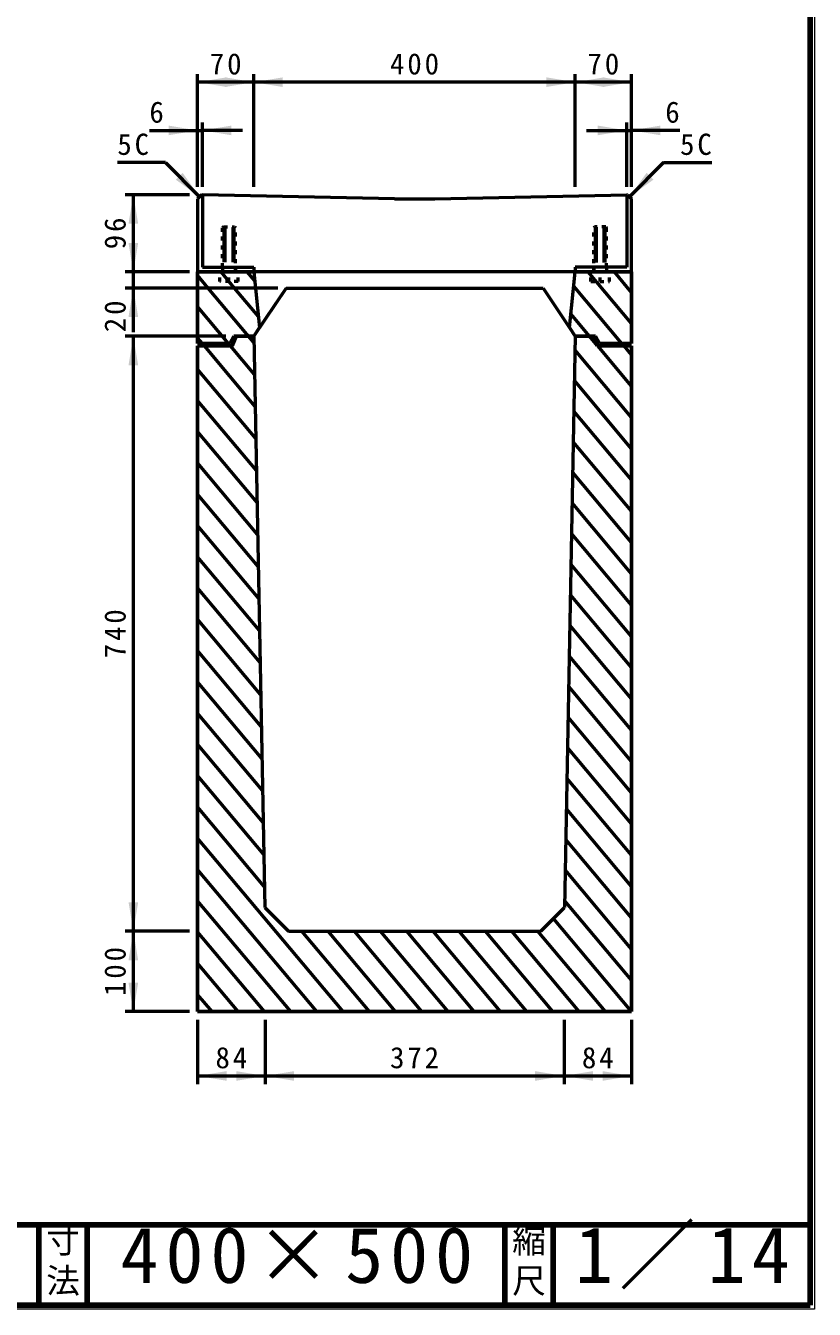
# Model space of a CAD drawing. Units: millimetres, scale not verified. Extents: x 100 to 4105, y 100 to 2870.
# Drawn here: x 3124 to 4105, y 100 to 1697 of the extents above; entities that cross this region are included whole.
import ezdxf
from ezdxf.enums import TextEntityAlignment as Align

# ---------------------------------------------------------------- set-up
doc = ezdxf.new("R2010")
doc.units = ezdxf.units.MM
doc.header["$LTSCALE"] = 5
doc.linetypes.add('USER2', pattern=[2.2, 1, -1.2])
doc.layers.add('V-nasSTD', color=7, linetype='Continuous', lineweight=35)
doc.styles.add('ＭＳ ゴシック', font='')
doc.styles.get('ＭＳ ゴシック').set_extended_font_data('MS Gothic')

msp = doc.modelspace()

# ---------------------------------------------------------------- hatches: boundary and pattern name
at = {"layer": 'V-nasSTD'}
for points in [[(3373.529, 1620.244), (3337.529, 1626.244), (3373.529, 1632.244)], [(3371.529, 1632.244), (3407.529, 1626.244), (3371.529, 1620.244)], [(3443.529, 1620.244), (3407.529, 1626.244), (3443.529, 1632.244)], [(3771.529, 1632.244), (3807.529, 1626.244), (3771.529, 1620.244)], [(3843.529, 1620.244), (3807.529, 1626.244), (3843.529, 1632.244)], [(3841.529, 1632.244), (3877.529, 1626.244), (3841.529, 1620.244)], [(3301.529, 1560.244), (3337.529, 1566.244), (3301.529, 1572.244)], [(3379.529, 1560.244), (3343.529, 1566.244), (3379.529, 1572.244)], [(3835.529, 1572.244), (3871.529, 1566.244), (3835.529, 1560.244)], [(3913.529, 1560.244), (3877.529, 1566.244), (3913.529, 1572.244)], [(3318.816, 1513.443), (3340.029, 1483.744), (3310.331, 1504.958)], [(3896.242, 1513.443), (3875.029, 1483.744), (3904.728, 1504.958)], [(3251.529, 1450.244), (3257.529, 1486.244), (3263.529, 1450.244)], [(3263.529, 1426.244), (3257.529, 1390.244), (3251.529, 1426.244)], [(3251.529, 1334.244), (3257.529, 1370.244), (3263.529, 1334.244)], [(3263.529, 1274.244), (3257.529, 1310.244), (3251.529, 1274.244)], [(3251.529, 606.244), (3257.529, 570.244), (3263.529, 606.244)], [(3263.529, 534.244), (3257.529, 570.244), (3251.529, 534.244)], [(3251.529, 506.244), (3257.529, 470.244), (3263.529, 506.244)], [(3373.529, 396.244), (3337.529, 390.244), (3373.529, 384.244)], [(3385.529, 384.244), (3421.529, 390.244), (3385.529, 396.244)], [(3457.529, 396.244), (3421.529, 390.244), (3457.529, 384.244)], [(3757.529, 384.244), (3793.529, 390.244), (3757.529, 396.244)], [(3829.529, 396.244), (3793.529, 390.244), (3829.529, 384.244)], [(3841.529, 384.244), (3877.529, 390.244), (3841.529, 396.244)]]:
    msp.add_hatch(color=256, dxfattribs=at).paths.add_polyline_path(points)

# ---------------------------------------------------------------- linework, layer by layer
at = {"layer": 'V-nasSTD', "lineweight": 100}
for p, q in [((4100, 105), (4100, 2865)), ((105, 205), (4100, 205)), ((3140, 205), (3140, 105)), ((3200, 205), (3200, 105)), ((3720, 205), (3720, 105)), ((3780, 205), (3780, 105)), ((105, 105), (4100, 105))]:
    msp.add_line(p, q, dxfattribs=at)
at = {"layer": 'V-nasSTD', "lineweight": 50}
for p, q in [((3337.529, 1496.244), (3337.529, 1636.244)), ((3407.529, 1496.244), (3407.529, 1636.244)), ((3807.529, 1496.244), (3807.529, 1636.244)), ((3877.529, 1496.244), (3877.529, 1636.244)), ((3407.529, 1626.244), (3337.529, 1626.244)), ((3807.529, 1626.244), (3407.529, 1626.244)), ((3877.529, 1626.244), (3807.529, 1626.244)), ((3277.529, 1566.244), (3337.529, 1566.244)), ((3337.529, 1566.244), (3343.529, 1566.244)), ((3343.529, 1496.244), (3343.529, 1576.244)), ((3393.529, 1566.244), (3343.529, 1566.244)), ((3821.529, 1566.244), (3871.529, 1566.244)), ((3871.529, 1496.244), (3871.529, 1576.244)), ((3871.529, 1566.244), (3877.529, 1566.244)), ((3937.529, 1566.244), (3877.529, 1566.244)), ((3297.603, 1526.171), (3237.603, 1526.171)), ((3297.603, 1526.171), (3340.029, 1483.744)), ((3917.456, 1526.171), (3875.029, 1483.744)), ((3917.456, 1526.171), (3977.456, 1526.171)), ((3327.529, 1486.244), (3247.529, 1486.244)), ((3257.529, 1390.244), (3257.529, 1486.244)), ((3342.529, 1486.244), (3337.529, 1481.244)), ((3342.529, 1486.244), (3343.529, 1486.244)), ((3343.529, 1486.244), (3343.529, 1396.244)), ((3582.529, 1481.244), (3343.529, 1486.244)), ((3632.529, 1481.244), (3871.529, 1486.244)), ((3871.529, 1486.244), (3871.529, 1396.244)), ((3872.529, 1486.244), (3871.529, 1486.244)), ((3872.529, 1486.244), (3877.529, 1481.244)), ((3337.529, 1481.244), (3337.529, 1390.244)), ((3582.529, 1481.244), (3632.529, 1481.244)), ((3877.529, 1390.244), (3877.529, 1481.244)), ((3327.529, 1390.244), (3247.529, 1390.244)), ((3257.529, 1370.244), (3257.529, 1390.244)), ((3337.529, 1390.244), (3407.529, 1390.244)), ((3407.529, 1390.244), (3337.529, 1390.244)), ((3337.529, 1390.244), (3337.529, 1301.244)), ((3337.529, 1370.244), (3337.529, 1390.244)), ((3337.529, 1390.244), (3407.529, 1390.244)), ((3343.529, 1396.244), (3407.529, 1396.244)), ((3383.467, 1370.244), (3366.685, 1390.244)), ((3408.685, 1379.084), (3399.32, 1390.244)), ((3407.529, 1396.244), (3407.529, 1390.244)), ((3407.529, 1390.244), (3414.7, 1321)), ((3807.529, 1390.244), (3407.529, 1390.244)), ((3800.359, 1321), (3807.529, 1390.244)), ((3871.529, 1396.244), (3807.529, 1396.244)), ((3807.529, 1396.244), (3807.529, 1390.244)), ((3877.529, 1390.244), (3807.529, 1390.244)), ((3877.529, 1390.244), (3807.529, 1390.244)), ((3877.529, 1390.244), (3807.529, 1390.244)), ((3807.529, 1390.244), (3877.529, 1390.244)), ((3877.529, 1325.947), (3823.577, 1390.244)), ((3877.529, 1364.84), (3856.212, 1390.244)), ((3877.529, 1301.244), (3877.529, 1390.244)), ((3877.529, 1310.244), (3877.529, 1390.244)), ((3877.529, 1390.244), (3877.529, 1310.244)), ((3350.832, 1370.244), (3337.529, 1386.098)), ((3437.529, 1370.244), (3247.529, 1370.244)), ((3257.529, 1315.244), (3257.529, 1370.244)), ((3337.529, 1370.244), (3337.529, 1301.244)), ((3337.529, 1301.244), (3337.529, 1370.244)), ((3407.676, 1302.5), (3350.832, 1370.244)), ((3413.279, 1334.715), (3383.467, 1370.244)), ((3447.529, 1370.244), (3407.529, 1310.244)), ((3447.529, 1370.244), (3414.7, 1321)), ((3447.529, 1370.244), (3767.529, 1370.244)), ((3767.529, 1370.244), (3807.529, 1310.244)), ((3865.622, 1301.244), (3805.707, 1372.648)), ((3376.094, 1301.244), (3337.529, 1347.204)), ((3833.568, 1300.552), (3802.122, 1338.028)), ((3372.529, 1310.244), (3247.529, 1310.244)), ((3257.529, 570.244), (3257.529, 1310.244)), ((3377.529, 1301.244), (3382.529, 1310.244)), ((3377.529, 1301.244), (3382.529, 1310.244)), ((3377.529, 1301.244), (3382.529, 1310.244)), ((3382.529, 1310.244), (3377.529, 1301.244)), ((3385.529, 1310.244), (3380.529, 1298.244)), ((3385.529, 1310.244), (3380.529, 1298.244)), ((3385.529, 1310.244), (3380.529, 1298.244)), ((3380.529, 1298.244), (3385.529, 1310.244)), ((3382.529, 1310.244), (3407.529, 1310.244)), ((3382.529, 1310.244), (3385.529, 1310.244)), ((3382.529, 1310.244), (3385.529, 1310.244)), ((3385.529, 1310.244), (3382.529, 1310.244)), ((3407.529, 1310.244), (3385.529, 1310.244)), ((3407.529, 1310.244), (3414.7, 1321)), ((3407.529, 1310.244), (3414.7, 1321)), ((3414.7, 1321), (3407.529, 1310.244)), ((3407.529, 1310.244), (3420.97, 599.804)), ((3807.529, 1310.244), (3794.088, 599.804)), ((3800.359, 1321), (3807.529, 1310.244)), ((3800.359, 1321), (3807.529, 1310.244)), ((3800.359, 1321), (3807.529, 1310.244)), ((3807.529, 1310.244), (3800.359, 1321)), ((3832.529, 1310.244), (3807.529, 1310.244)), ((3807.529, 1310.244), (3829.529, 1310.244)), ((3829.529, 1310.244), (3834.529, 1298.244)), ((3834.529, 1298.244), (3829.529, 1310.244)), ((3829.529, 1310.244), (3832.529, 1310.244)), ((3834.529, 1298.244), (3829.529, 1310.244)), ((3829.529, 1310.244), (3832.529, 1310.244)), ((3829.529, 1310.244), (3834.529, 1298.244)), ((3832.529, 1310.244), (3829.529, 1310.244)), ((3837.529, 1301.244), (3832.529, 1310.244)), ((3832.529, 1310.244), (3837.529, 1301.244)), ((3832.529, 1310.244), (3837.529, 1301.244)), ((3837.529, 1301.244), (3832.529, 1310.244)), ((3877.529, 1301.244), (3877.529, 1310.244)), ((3877.529, 1310.244), (3877.529, 1301.244)), ((3343.459, 1301.244), (3337.529, 1308.311)), ((3337.529, 1301.244), (3377.529, 1301.244)), ((3337.529, 1301.244), (3377.529, 1301.244)), ((3337.529, 1301.244), (3377.529, 1301.244)), ((3377.529, 1301.244), (3337.529, 1301.244)), ((3380.529, 1298.244), (3337.529, 1298.244)), ((3337.529, 470.244), (3337.529, 1298.244)), ((3380.529, 1298.244), (3337.529, 1298.244)), ((3380.529, 1298.244), (3337.529, 1298.244)), ((3337.529, 1298.244), (3337.529, 470.244)), ((3337.529, 470.244), (3337.529, 1298.244)), ((3337.529, 1298.244), (3380.529, 1298.244)), ((3409.181, 1222.92), (3345.976, 1298.244)), ((3408.428, 1262.71), (3378.612, 1298.244)), ((3834.529, 1298.244), (3877.529, 1298.244)), ((3877.529, 1298.244), (3834.529, 1298.244)), ((3877.529, 1298.244), (3834.529, 1298.244)), ((3834.529, 1298.244), (3877.529, 1298.244)), ((3877.529, 1248.161), (3835.504, 1298.244)), ((3877.529, 1301.244), (3837.529, 1301.244)), ((3837.529, 1301.244), (3877.529, 1301.244)), ((3837.529, 1301.244), (3877.529, 1301.244)), ((3877.529, 1301.244), (3837.529, 1301.244)), ((3877.529, 1287.054), (3868.139, 1298.244)), ((3877.529, 470.244), (3877.529, 1298.244)), ((3877.529, 470.244), (3877.529, 1298.244)), ((3877.529, 1298.244), (3877.529, 470.244)), ((3877.529, 1209.268), (3807.204, 1293.078)), ((3409.934, 1183.129), (3337.529, 1269.418)), ((3877.529, 1170.375), (3806.485, 1255.042)), ((3410.687, 1143.339), (3337.529, 1230.525)), ((3877.529, 1131.482), (3805.765, 1217.006)), ((3411.44, 1103.549), (3337.529, 1191.632)), ((3877.529, 1092.588), (3805.046, 1178.971)), ((3412.192, 1063.759), (3337.529, 1152.739)), ((3877.529, 1053.695), (3804.326, 1140.935)), ((3412.945, 1023.969), (3337.529, 1113.846)), ((3877.529, 1014.802), (3803.606, 1102.9)), ((3413.698, 984.178), (3337.529, 1074.953)), ((3877.529, 975.909), (3802.887, 1064.864)), ((3414.451, 944.388), (3337.529, 1036.06)), ((3877.529, 937.016), (3802.167, 1026.829)), ((3415.204, 904.598), (3337.529, 997.167)), ((3877.529, 898.123), (3801.448, 988.793)), ((3415.956, 864.808), (3337.529, 958.273)), ((3877.529, 859.23), (3800.728, 950.758)), ((3416.709, 825.017), (3337.529, 919.38)), ((3877.529, 820.337), (3800.008, 912.722)), ((3417.462, 785.227), (3337.529, 880.487)), ((3877.529, 781.444), (3799.289, 874.687)), ((3418.215, 745.437), (3337.529, 841.594)), ((3877.529, 742.551), (3798.569, 836.651)), ((3418.967, 705.647), (3337.529, 802.701)), ((3877.529, 703.657), (3797.85, 798.616)), ((3419.72, 665.856), (3337.529, 763.808)), ((3877.529, 664.764), (3797.13, 760.58)), ((3420.473, 626.066), (3337.529, 724.915)), ((3877.529, 625.871), (3796.41, 722.545)), ((3518.588, 470.244), (3337.529, 686.022)), ((3877.529, 586.978), (3795.691, 684.509)), ((3485.953, 470.244), (3337.529, 647.129)), ((3877.529, 548.085), (3794.971, 646.474)), ((3453.318, 470.244), (3337.529, 608.236)), ((3877.529, 509.192), (3794.252, 608.438)), ((3420.97, 599.804), (3450.529, 570.244)), ((3764.529, 570.244), (3794.088, 599.804)), ((3877.529, 470.299), (3780.372, 586.087)), ((3327.529, 570.244), (3247.529, 570.244)), ((3257.529, 470.244), (3257.529, 570.244)), ((3420.682, 470.244), (3337.529, 569.342)), ((3450.529, 570.244), (3764.529, 570.244)), ((3551.223, 470.244), (3467.313, 570.244)), ((3583.858, 470.244), (3499.948, 570.244)), ((3616.493, 470.244), (3532.583, 570.244)), ((3649.129, 470.244), (3565.219, 570.244)), ((3681.764, 470.244), (3597.854, 570.244)), ((3714.399, 470.244), (3630.489, 570.244)), ((3747.034, 470.244), (3663.124, 570.244)), ((3779.669, 470.244), (3695.759, 570.244)), ((3812.305, 470.244), (3728.395, 570.244)), ((3844.94, 470.244), (3761.03, 570.244)), ((3388.047, 470.244), (3337.529, 530.449)), ((3355.412, 470.244), (3337.529, 491.556)), ((3327.529, 470.244), (3247.529, 470.244)), ((3337.529, 470.244), (3877.529, 470.244)), ((3337.529, 470.244), (3877.529, 470.244)), ((3877.529, 470.244), (3337.529, 470.244)), ((3337.529, 460.244), (3337.529, 380.244)), ((3421.529, 460.244), (3421.529, 380.244)), ((3793.529, 460.244), (3793.529, 380.244)), ((3877.529, 460.244), (3877.529, 380.244)), ((3337.529, 390.244), (3421.529, 390.244)), ((3421.529, 390.244), (3793.529, 390.244)), ((3793.529, 390.244), (3877.529, 390.244))]:
    msp.add_line(p, q, dxfattribs=at)
at = {"layer": 'V-nasSTD', "linetype": 'USER2', "lineweight": 50}
for p, q in [((3369.529, 1446.244), (3368.529, 1445.244)), ((3368.529, 1396.244), (3368.529, 1445.244)), ((3368.529, 1444.524), (3384.529, 1443.965)), ((3368.529, 1442.524), (3384.529, 1441.965)), ((3368.529, 1440.524), (3384.529, 1439.965)), ((3368.529, 1438.524), (3384.529, 1437.965)), ((3369.529, 1446.244), (3383.529, 1446.244)), ((3383.529, 1446.244), (3384.529, 1445.244)), ((3384.529, 1390.244), (3384.529, 1445.244)), ((3831.529, 1446.244), (3830.529, 1445.244)), ((3830.529, 1390.244), (3830.529, 1445.244)), ((3830.529, 1444.524), (3846.529, 1443.965)), ((3830.529, 1442.524), (3846.529, 1441.965)), ((3830.529, 1440.524), (3846.529, 1439.965)), ((3830.529, 1438.524), (3846.529, 1437.965)), ((3845.529, 1446.244), (3831.529, 1446.244)), ((3845.529, 1446.244), (3846.529, 1445.244)), ((3846.529, 1396.244), (3846.529, 1445.244)), ((3368.529, 1436.524), (3384.529, 1435.965)), ((3368.529, 1434.524), (3384.529, 1433.965)), ((3368.529, 1432.524), (3384.529, 1431.965)), ((3368.529, 1430.524), (3384.529, 1429.965)), ((3368.529, 1428.524), (3384.529, 1427.965)), ((3368.529, 1426.524), (3384.529, 1425.965)), ((3368.529, 1424.524), (3384.529, 1423.965)), ((3368.529, 1422.524), (3384.529, 1421.965)), ((3830.529, 1436.524), (3846.529, 1435.965)), ((3830.529, 1434.524), (3846.529, 1433.965)), ((3830.529, 1432.524), (3846.529, 1431.965)), ((3830.529, 1430.524), (3846.529, 1429.965)), ((3830.529, 1428.524), (3846.529, 1427.965)), ((3830.529, 1426.524), (3846.529, 1425.965)), ((3830.529, 1424.524), (3846.529, 1423.965)), ((3830.529, 1422.524), (3846.529, 1421.965)), ((3368.529, 1420.524), (3384.529, 1419.965)), ((3368.529, 1418.524), (3384.529, 1417.965)), ((3368.529, 1416.524), (3384.529, 1415.965)), ((3368.529, 1414.524), (3384.529, 1413.965)), ((3368.529, 1412.524), (3384.529, 1411.965)), ((3368.529, 1410.524), (3384.529, 1409.965)), ((3368.529, 1408.524), (3384.529, 1407.965)), ((3368.529, 1406.524), (3384.529, 1405.965)), ((3830.529, 1420.524), (3846.529, 1419.965)), ((3830.529, 1418.524), (3846.529, 1417.965)), ((3830.529, 1416.524), (3846.529, 1415.965)), ((3830.529, 1414.524), (3846.529, 1413.965)), ((3830.529, 1412.524), (3846.529, 1411.965)), ((3830.529, 1410.524), (3846.529, 1409.965)), ((3830.529, 1408.524), (3846.529, 1407.965)), ((3830.529, 1406.524), (3846.529, 1405.965)), ((3365.029, 1378.244), (3365.029, 1390.244)), ((3365.029, 1390.244), (3388.029, 1390.244)), ((3368.529, 1404.524), (3376.529, 1404.244)), ((3384.529, 1404.244), (3368.529, 1404.244)), ((3368.529, 1396.244), (3368.529, 1390.244)), ((3376.529, 1378.244), (3376.529, 1390.244)), ((3384.529, 1396.244), (3384.529, 1390.244)), ((3388.029, 1378.244), (3388.029, 1390.244)), ((3827.029, 1378.244), (3827.029, 1390.244)), ((3850.029, 1390.244), (3827.029, 1390.244)), ((3830.529, 1404.524), (3838.529, 1404.244)), ((3830.529, 1404.244), (3846.529, 1404.244)), ((3830.529, 1396.244), (3830.529, 1390.244)), ((3838.529, 1378.244), (3838.529, 1390.244)), ((3846.529, 1396.244), (3846.529, 1390.244)), ((3850.029, 1378.244), (3850.029, 1390.244)), ((3388.029, 1378.244), (3365.029, 1378.244)), ((3827.029, 1378.244), (3850.029, 1378.244))]:
    msp.add_line(p, q, dxfattribs=at)
at = {"layer": 'V-nasSTD', "lineweight": 13}
msp.add_lwpolyline([(100, 100), (100, 2870), (4105, 2870), (4105, 100)], close=True, dxfattribs=at)

# ---------------------------------------------------------------- texts
at = {"layer": 'V-nasSTD', "style": 'ＭＳ ゴシック'}
for s, height, p in [('6', 26.39, (3277.529, 1602.244)), ('6', 26.39, (3919.529, 1602.244)), ('寸', 30.79, (3148.982, 200.999)), ('縮', 30.79, (3728.982, 200.999)), ('法', 30.79, (3148.976, 151.01)), ('尺', 30.79, (3728.976, 151.01))]:
    msp.add_text(s, height=height, dxfattribs=at).set_placement(p, align=Align.TOP_LEFT)
at = {"layer": 'V-nasSTD', "attachment_point": 1, "style": 'ＭＳ ゴシック'}
for s, insert, char_height in [('\\T1.2;70', (3352.729, 1662.244), 26.39), ('\\T1.2;400', (3576.929, 1662.244), 26.39), ('\\T1.2;70', (3822.729, 1662.244), 26.39), ('\\T1.2;5C', (3237.603, 1562.171), 26.39), ('\\T1.2;5C', (3937.856, 1562.171), 26.39), ('\\T1.2;84', (3359.729, 426.244), 26.39), ('\\T1.2;372', (3576.929, 426.244), 26.39), ('\\T1.2;84', (3815.729, 426.244), 26.39), ('\\T1.16;1／14', (3807.033, 202.582), 69.65), ('\\T1.18;400×500', (3241.581, 202.508), 69.65)]:
    msp.add_mtext(s, dxfattribs=dict(at, insert=insert, char_height=char_height))
at = {"layer": 'V-nasSTD', "char_height": 26.39, "attachment_point": 1, "rotation": 90, "style": 'ＭＳ ゴシック'}
for s, insert in [('\\T1.2;96', (3221.529, 1418.444)), ('\\T1.2;20', (3221.529, 1315.244)), ('\\T1.2;740', (3221.529, 909.644)), ('\\T1.2;100', (3221.529, 489.644))]:
    msp.add_mtext(s, dxfattribs=dict(at, insert=insert))

doc.saveas('drawing.dxf')
